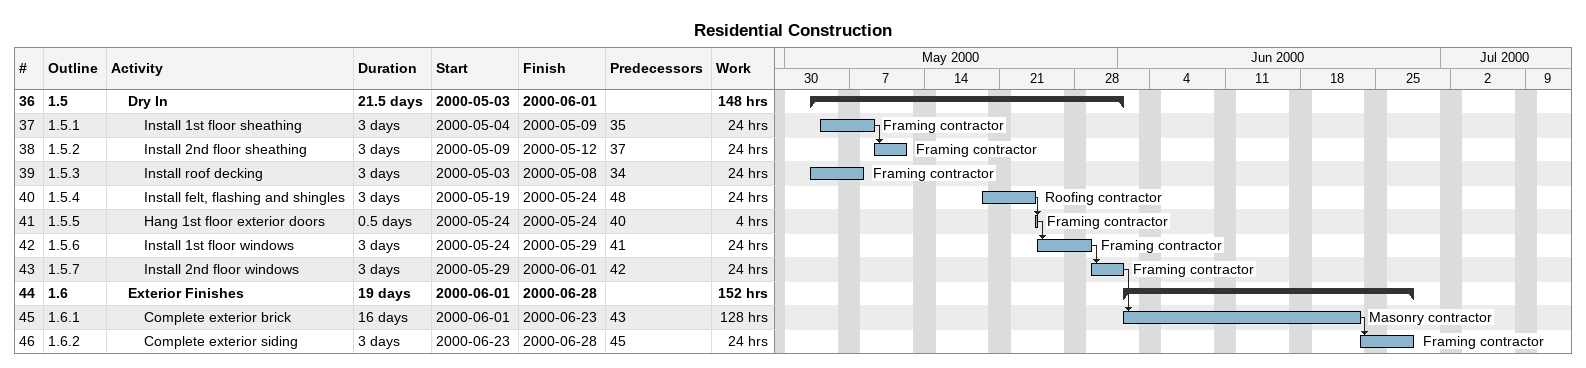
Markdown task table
Residential Construction

| ID | WBS | Task | Duration | Start | Finish | Predecessors | Resources | Work (h) |
|---|---|---|---|---|---|---|---|---|
| 36 | 1.5 | **Dry In** | 21.5d | 2000-05-03 | 2000-06-01 |  |  | 148 |
| 37 | 1.5.1 | Install 1st floor sheathing | 3d | 2000-05-04 | 2000-05-09 | 35 | Framing contractor | 24 |
| 38 | 1.5.2 | Install 2nd floor sheathing | 3d | 2000-05-09 | 2000-05-12 | 37 | Framing contractor | 24 |
| 39 | 1.5.3 | Install roof decking | 3d | 2000-05-03 | 2000-05-08 | 34 | Framing contractor | 24 |
| 40 | 1.5.4 | Install felt, flashing and shingles | 3d | 2000-05-19 | 2000-05-24 | 48 | Roofing contractor | 24 |
| 41 | 1.5.5 | Hang 1st floor exterior doors | 0.5d | 2000-05-24 | 2000-05-24 | 40 | Framing contractor | 4 |
| 42 | 1.5.6 | Install 1st floor windows | 3d | 2000-05-24 | 2000-05-29 | 41 | Framing contractor | 24 |
| 43 | 1.5.7 | Install 2nd floor windows | 3d | 2000-05-29 | 2000-06-01 | 42 | Framing contractor | 24 |
| 44 | 1.6 | **Exterior Finishes** | 19d | 2000-06-01 | 2000-06-28 |  |  | 152 |
| 45 | 1.6.1 | Complete exterior brick | 16d | 2000-06-01 | 2000-06-23 | 43 | Masonry contractor | 128 |
| 46 | 1.6.2 | Complete exterior siding | 3d | 2000-06-23 | 2000-06-28 | 45 | Framing contractor | 24 |
